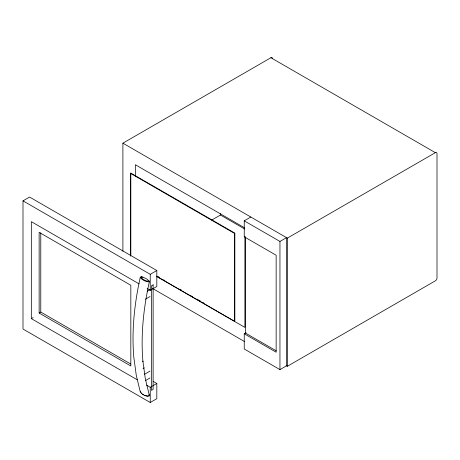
<?xml version="1.0" encoding="UTF-8"?>
<svg xmlns="http://www.w3.org/2000/svg" width="460" height="460" viewBox="0 0 460 460"><rect width="100%" height="100%" fill="white"/><g stroke="black" fill="none" stroke-linecap="round" stroke-linejoin="round"><path stroke-width="0.69" d="M142.939 277.11L141.116 276.788L140.294 277.161C134.481 303.387 131.514 330.441 133.82 357.288L136.298 375.492L140.311 391.995C142.129 394.668 145.854 396.71 149.097 396.048L149.316 395.157L145.314 378.701L142.887 361.054L142.928 361.543C140.622 334.748 143.589 307.746 149.391 281.566L148.994 280.606M140.53 391.103L140.311 391.995M148.724 395.703L147.516 396.135L144.601 395.272M149.391 281.566L149.126 281.836C145.849 281.94 142.387 280.094 140.34 277.575L140.294 277.161M153.105 381.34L156.82 383.485L156.82 398.699L150.242 402.494L23 329.032L23 200.859L29.578 197.058L156.82 270.526L156.82 286.511L150.242 290.312L147.148 288.523M122.9 251.292L122.9 143.175L270.905 57.724A2.323 1.345 -60 0 1 272.492 58.213M130.421 256.151L130.421 173.322L130.83 173.086L234.847 233.139L234.847 320.965L234.433 321.201L156.423 276.161M39.134 313.036L130.83 365.976L130.83 285.275L39.134 232.334L39.134 313.036L40.779 312.087L130.617 363.952M139.093 283.872L31.326 221.651L31.326 318.625L33.12 317.59M211.761 220.041L220.455 215.021L244.731 229.034M23 200.859L150.242 274.321L156.82 270.526M244.243 220.829L279.95 241.448L286.528 237.647L286.528 365.827L279.95 369.622L244.243 349.008L244.243 333.793L276.149 352.216L276.149 255.237L244.243 236.819L244.243 220.829L250.821 217.034M130.421 173.322L234.433 233.375L234.847 233.139M147.16 291.347L150.04 289.679M145.429 299.201L150.04 296.539M122.9 143.175L287.351 238.119L435.355 152.668A2.323 1.345 -60 0 1 437 153.617L437 277.995A2.323 1.345 -60 0 1 435.568 280.703L287.351 366.286L286.108 365.568M143.089 368.546L144.325 367.827M144.417 374.325L150 371.105M145.659 380.466L150 377.959M146.527 385.141L150.242 387.285L156.82 383.485M244.243 333.793L246.037 332.758M270.905 57.724L435.355 152.668M244.271 227.625L135.355 164.737L135.355 176.18M158.073 276.638L159.309 277.351M163.645 279.858L164.881 280.571M179.745 289.15L181.602 290.22M191.504 295.941L192.746 296.654M197.075 299.161L198.317 299.874M199.554 300.587L200.79 301.306M202.653 302.375L203.889 303.088M156.515 276.374L244.898 327.399L244.898 236.566M276.155 350.79L245.479 333.08L245.479 236.825M152.691 288.541L244.53 341.567M31.326 318.625L137.235 379.776M142.577 394.105L143.537 394.72M141.231 392.857L141.784 393.461M148.965 394.53L149.316 395.157M287.351 238.119L287.351 366.286M279.95 241.448L279.95 369.622M234.433 233.375L234.433 321.201M220.455 213.589L220.455 215.021M150.242 274.321L150.242 290.312M150.242 387.285L150.242 402.494M130.83 173.086L130.83 255.196M40.779 232.812L40.779 312.087M141.214 277.023L141.352 277.943L143.618 279.668L146.694 281.025L148.643 281.037L147.786 279.76L146.067 278.57L142.985 277.207L141.214 277.023M153.123 284.849L151.478 285.798L151.478 390.367L153.123 389.419L153.123 284.849"/></g></svg>
